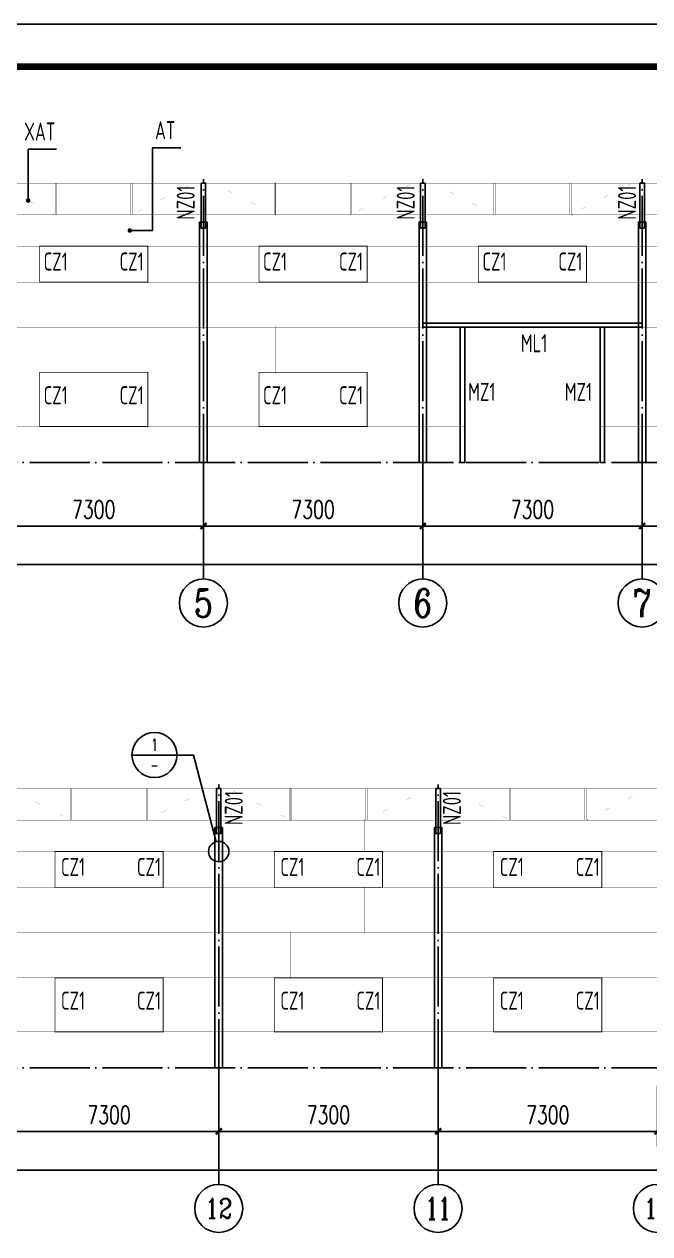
# Model space of a CAD drawing. Extents: x -89996 to 1006241, y -2176 to 440573.
# Drawn here: x 573158 to 593977, y 41553 to 81824 of the extents above; entities that cross this region are included whole.
import ezdxf
from ezdxf.enums import TextEntityAlignment as Align

# ---------------------------------------------------------------- set-up
doc = ezdxf.new("R2010")
doc.units = 0
doc.header["$LTSCALE"] = 1000
doc.header["$MEASUREMENT"] = 0
doc.linetypes.add('DOTE', pattern=[2.42, 2, -0.2, 0.02, -0.2])
doc.layers.add('_0', color=7, linetype='Continuous', lineweight=25)
for name, color, linetype in [('AXIS', 3, 'Continuous'), ('AXIS_TEXT', 7, 'Continuous'), ('DIM_IDEN', 3, 'Continuous'), ('DOTE', 1, 'DOTE'), ('GZ', 50, 'Continuous'), ('LT', 27, 'Continuous'), ('PUB_TEXT', 7, 'Continuous'), ('PUB_TITLE', 4, 'Continuous'), ('TEXT', 7, 'Continuous')]:
    doc.layers.add(name, color=color, linetype=linetype)
doc.styles.add('_TCH_AXIS', font='COMPLEX', dxfattribs={"bigfont": 'GBCBIG'})
doc.styles.add('_TCH_DIM_T3', font='SIMPLEX', dxfattribs={"width": 0.705882, "bigfont": 'GBCBIG'})
doc.styles.add('_TCH_LABEL', font='COMPLEX', dxfattribs={"bigfont": 'GBCBIG'})
doc.styles.add('COMPLEX', font='COMPLEX')
doc.styles.add('TSSD_Label', font='tssdeng.shx', dxfattribs={"width": 0.7, "bigfont": 'hztxt.shx'})
doc.styles.add('TSSD_Norm', font='tssdeng.shx', dxfattribs={"bigfont": 'hztxt.shx'})
doc.dimstyles.new('_TCH_ARCH&&200', dxfattribs={"dimtxt": 595, "dimasz": 200, "dimexe": 500, "dimexo": 600, "dimgap": 252.5, "dimtad": 1, "dimdec": 0, "dimzin": 0, "dimdsep": 46, "dimtxsty": '_TCH_DIM_T3', "dimblk": 'ARCHTICK', "dimcen": 0.09, "dimclrt": 7, "dimazin": 2, "dimtfac": 1, "dimtdec": 0, "dimtix": 1, "dimtmove": 2, "dimatfit": 3, "dimfxl": 0, "dimtolj": 1, "dimtzin": 0, "dimarcsym": 0})

# ---------------------------------------------------------------- blocks, each defined once
blk = doc.blocks.new('A$C42343755')
at = {"layer": 'DOTE', "linetype": 'DOTE'}
blk.add_line((0, -382), (0, 9436), dxfattribs=at)
at = {"layer": 'GZ'}
for points in [[(-75, 9300), (75, 9300), (75, 7800), (-75, 7800)], [(-125, 0), (-125, 8000), (125, 8000), (125, 0)]]:
    blk.add_lwpolyline(points, close=True, dxfattribs=at)
blk = doc.blocks.new('_ArchTick')
at = {"color": 0, "linetype": 'ByBlock', "const_width": 0.4}
blk.add_lwpolyline([(-0.5, -0.5), (0.5, 0.5)], dxfattribs=at)
blk = doc.blocks.new('*D2839')
at = {"layer": 'AXIS', "color": 0, "lineweight": -2, "transparency": 16777216}
for p, q in [((586932, 46478), (586932, 44462)), ((594232, 46478), (594232, 44462)), ((586932, 44962), (594232, 44962))]:
    blk.add_line(p, q, dxfattribs=at)
at = {"layer": 'Defpoints', "color": 0, "transparency": 16777216}
for p in [(586932, 47078), (594232, 47078), (594232, 44962)]:
    blk.add_point(p, dxfattribs=at)
at = {"layer": 'AXIS', "color": 0, "lineweight": -2, "transparency": 16777216, "xscale": 200, "yscale": 200, "zscale": 200, "rotation": 180}
blk.add_blockref('_ArchTick', (586932, 44962), dxfattribs=at)
at = {"layer": 'AXIS', "color": 0, "lineweight": -2, "transparency": 16777216, "xscale": 200, "yscale": 200, "zscale": 200}
blk.add_blockref('_ArchTick', (594232, 44962), dxfattribs=at)
at = {"layer": 'AXIS', "color": 7, "transparency": 16777216, "insert": (590582, 45512), "char_height": 595, "attachment_point": 5, "style": '_TCH_DIM_T3'}
blk.add_mtext('\\A1;7300', dxfattribs=at)
blk = doc.blocks.new('*D2840')
at = {"layer": 'AXIS', "color": 0, "lineweight": -2, "transparency": 16777216}
for p, q in [((579632, 46478), (579632, 44462)), ((586932, 46478), (586932, 44462)), ((579632, 44962), (586932, 44962))]:
    blk.add_line(p, q, dxfattribs=at)
at = {"layer": 'Defpoints', "color": 0, "transparency": 16777216}
for p in [(579632, 47078), (586932, 47078), (586932, 44962)]:
    blk.add_point(p, dxfattribs=at)
at = {"layer": 'AXIS', "color": 0, "lineweight": -2, "transparency": 16777216, "xscale": 200, "yscale": 200, "zscale": 200, "rotation": 180}
blk.add_blockref('_ArchTick', (579632, 44962), dxfattribs=at)
at = {"layer": 'AXIS', "color": 0, "lineweight": -2, "transparency": 16777216, "xscale": 200, "yscale": 200, "zscale": 200}
blk.add_blockref('_ArchTick', (586932, 44962), dxfattribs=at)
at = {"layer": 'AXIS', "color": 7, "transparency": 16777216, "insert": (583282, 45512), "char_height": 595, "attachment_point": 5, "style": '_TCH_DIM_T3'}
blk.add_mtext('\\A1;7300', dxfattribs=at)
blk = doc.blocks.new('*D2841')
at = {"layer": 'AXIS', "color": 0, "lineweight": -2, "transparency": 16777216}
for p, q in [((572332, 46478), (572332, 44462)), ((579632, 46478), (579632, 44462)), ((572332, 44962), (579632, 44962))]:
    blk.add_line(p, q, dxfattribs=at)
at = {"layer": 'Defpoints', "color": 0, "transparency": 16777216}
for p in [(572332, 47078), (579632, 47078), (579632, 44962)]:
    blk.add_point(p, dxfattribs=at)
at = {"layer": 'AXIS', "color": 0, "lineweight": -2, "transparency": 16777216, "xscale": 200, "yscale": 200, "zscale": 200, "rotation": 180}
blk.add_blockref('_ArchTick', (572332, 44962), dxfattribs=at)
at = {"layer": 'AXIS', "color": 0, "lineweight": -2, "transparency": 16777216, "xscale": 200, "yscale": 200, "zscale": 200}
blk.add_blockref('_ArchTick', (579632, 44962), dxfattribs=at)
at = {"layer": 'AXIS', "color": 7, "transparency": 16777216, "insert": (575982, 45512), "char_height": 595, "attachment_point": 5, "style": '_TCH_DIM_T3'}
blk.add_mtext('\\A1;7300', dxfattribs=at)
blk = doc.blocks.new('*D2843')
at = {"layer": 'AXIS', "color": 0, "lineweight": -2, "transparency": 16777216}
for p, q in [((565272, 46478), (565272, 43176)), ((644581, 46478), (644581, 43176)), ((565272, 43676), (644581, 43676))]:
    blk.add_line(p, q, dxfattribs=at)
at = {"layer": 'Defpoints', "color": 0, "transparency": 16777216}
for p in [(565272, 47078), (644581, 47078), (644581, 43676)]:
    blk.add_point(p, dxfattribs=at)
at = {"layer": 'AXIS', "color": 0, "lineweight": -2, "transparency": 16777216, "xscale": 200, "yscale": 200, "zscale": 200, "rotation": 180}
blk.add_blockref('_ArchTick', (565272, 43676), dxfattribs=at)
at = {"layer": 'AXIS', "color": 0, "lineweight": -2, "transparency": 16777216, "xscale": 200, "yscale": 200, "zscale": 200}
blk.add_blockref('_ArchTick', (644581, 43676), dxfattribs=at)
at = {"layer": 'AXIS', "color": 7, "transparency": 16777216, "insert": (604927, 44226), "char_height": 595, "attachment_point": 5, "style": '_TCH_DIM_T3'}
blk.add_mtext('\\A1;79310', dxfattribs=at)
blk = doc.blocks.new('*D2846')
at = {"layer": 'AXIS', "color": 0, "lineweight": -2, "transparency": 16777216}
for p, q in [((571821, 66633), (571821, 64617)), ((579121, 66633), (579121, 64617)), ((571821, 65117), (579121, 65117))]:
    blk.add_line(p, q, dxfattribs=at)
at = {"layer": 'Defpoints', "color": 0, "transparency": 16777216}
for p in [(571821, 67233), (579121, 67233), (579121, 65117)]:
    blk.add_point(p, dxfattribs=at)
at = {"layer": 'AXIS', "color": 0, "lineweight": -2, "transparency": 16777216, "xscale": 200, "yscale": 200, "zscale": 200, "rotation": 180}
blk.add_blockref('_ArchTick', (571821, 65117), dxfattribs=at)
at = {"layer": 'AXIS', "color": 0, "lineweight": -2, "transparency": 16777216, "xscale": 200, "yscale": 200, "zscale": 200}
blk.add_blockref('_ArchTick', (579121, 65117), dxfattribs=at)
at = {"layer": 'AXIS', "color": 7, "transparency": 16777216, "insert": (575471, 65667), "char_height": 595, "attachment_point": 5, "style": '_TCH_DIM_T3'}
blk.add_mtext('\\A1;7300', dxfattribs=at)
blk = doc.blocks.new('*D2847')
at = {"layer": 'AXIS', "color": 0, "lineweight": -2, "transparency": 16777216}
for p, q in [((579121, 66633), (579121, 64617)), ((586421, 66633), (586421, 64617)), ((579121, 65117), (586421, 65117))]:
    blk.add_line(p, q, dxfattribs=at)
at = {"layer": 'Defpoints', "color": 0, "transparency": 16777216}
for p in [(579121, 67233), (586421, 67233), (586421, 65117)]:
    blk.add_point(p, dxfattribs=at)
at = {"layer": 'AXIS', "color": 0, "lineweight": -2, "transparency": 16777216, "xscale": 200, "yscale": 200, "zscale": 200, "rotation": 180}
blk.add_blockref('_ArchTick', (579121, 65117), dxfattribs=at)
at = {"layer": 'AXIS', "color": 0, "lineweight": -2, "transparency": 16777216, "xscale": 200, "yscale": 200, "zscale": 200}
blk.add_blockref('_ArchTick', (586421, 65117), dxfattribs=at)
at = {"layer": 'AXIS', "color": 7, "transparency": 16777216, "insert": (582771, 65667), "char_height": 595, "attachment_point": 5, "style": '_TCH_DIM_T3'}
blk.add_mtext('\\A1;7300', dxfattribs=at)
blk = doc.blocks.new('*D2848')
at = {"layer": 'AXIS', "color": 0, "lineweight": -2, "transparency": 16777216}
for p, q in [((586421, 66633), (586421, 64617)), ((593721, 66633), (593721, 64617)), ((586421, 65117), (593721, 65117))]:
    blk.add_line(p, q, dxfattribs=at)
at = {"layer": 'Defpoints', "color": 0, "transparency": 16777216}
for p in [(586421, 67233), (593721, 67233), (593721, 65117)]:
    blk.add_point(p, dxfattribs=at)
at = {"layer": 'AXIS', "color": 0, "lineweight": -2, "transparency": 16777216, "xscale": 200, "yscale": 200, "zscale": 200, "rotation": 180}
blk.add_blockref('_ArchTick', (586421, 65117), dxfattribs=at)
at = {"layer": 'AXIS', "color": 0, "lineweight": -2, "transparency": 16777216, "xscale": 200, "yscale": 200, "zscale": 200}
blk.add_blockref('_ArchTick', (593721, 65117), dxfattribs=at)
at = {"layer": 'AXIS', "color": 7, "transparency": 16777216, "insert": (590071, 65667), "char_height": 595, "attachment_point": 5, "style": '_TCH_DIM_T3'}
blk.add_mtext('\\A1;7300', dxfattribs=at)
blk = doc.blocks.new('*D2849')
at = {"layer": 'AXIS', "color": 0, "lineweight": -2, "transparency": 16777216}
for p, q in [((593721, 66633), (593721, 64617)), ((601021, 66633), (601021, 64617)), ((593721, 65117), (601021, 65117))]:
    blk.add_line(p, q, dxfattribs=at)
at = {"layer": 'Defpoints', "color": 0, "transparency": 16777216}
for p in [(593721, 67233), (601021, 67233), (601021, 65117)]:
    blk.add_point(p, dxfattribs=at)
at = {"layer": 'AXIS', "color": 0, "lineweight": -2, "transparency": 16777216, "xscale": 200, "yscale": 200, "zscale": 200, "rotation": 180}
blk.add_blockref('_ArchTick', (593721, 65117), dxfattribs=at)
at = {"layer": 'AXIS', "color": 0, "lineweight": -2, "transparency": 16777216, "xscale": 200, "yscale": 200, "zscale": 200}
blk.add_blockref('_ArchTick', (601021, 65117), dxfattribs=at)
at = {"layer": 'AXIS', "color": 7, "transparency": 16777216, "insert": (597371, 65667), "char_height": 595, "attachment_point": 5, "style": '_TCH_DIM_T3'}
blk.add_mtext('\\A1;7300', dxfattribs=at)
blk = doc.blocks.new('*D2856')
at = {"layer": 'AXIS', "color": 0, "lineweight": -2, "transparency": 16777216}
for p, q in [((565272, 66633), (565272, 63331)), ((644581, 66633), (644581, 63331)), ((565272, 63831), (644581, 63831))]:
    blk.add_line(p, q, dxfattribs=at)
at = {"layer": 'Defpoints', "color": 0, "transparency": 16777216}
for p in [(565272, 67233), (644581, 67233), (644581, 63831)]:
    blk.add_point(p, dxfattribs=at)
at = {"layer": 'AXIS', "color": 0, "lineweight": -2, "transparency": 16777216, "xscale": 200, "yscale": 200, "zscale": 200, "rotation": 180}
blk.add_blockref('_ArchTick', (565272, 63831), dxfattribs=at)
at = {"layer": 'AXIS', "color": 0, "lineweight": -2, "transparency": 16777216, "xscale": 200, "yscale": 200, "zscale": 200}
blk.add_blockref('_ArchTick', (644581, 63831), dxfattribs=at)
at = {"layer": 'AXIS', "color": 7, "transparency": 16777216, "insert": (604927, 64381), "char_height": 595, "attachment_point": 5, "style": '_TCH_DIM_T3'}
blk.add_mtext('\\A1;79310', dxfattribs=at)
blk = doc.blocks.new('_AXISO')
blk.add_circle((0, 0), 0.5)
at = {"layer": 'AXIS_TEXT', "style": 'COMPLEX', "width": 1.041667}
blk.add_attdef('A', text='', height=0.56, dxfattribs=at).set_placement((-0.25, -0.28), (0.25, -0.28), align=Align.FIT)

msp = doc.modelspace()

# ---------------------------------------------------------------- linework, layer by layer
at = {"const_width": 30}
for points in [[(573671.5, 74432.83), (577271.5, 74432.83), (577271.5, 73232.83), (573671.5, 73232.83)], [(580971.5, 74432.83), (584571.5, 74432.83), (584571.5, 73232.83), (580971.5, 73232.83)], [(588271.5, 74432.83), (591871.5, 74432.83), (591871.5, 73232.83), (588271.5, 73232.83)], [(573671.5, 70232.83), (577271.5, 70232.83), (577271.5, 68432.83), (573671.5, 68432.83)], [(580971.5, 70232.83), (584571.5, 70232.83), (584571.5, 68432.83), (580971.5, 68432.83)], [(577781.67, 54277.7), (574181.67, 54277.7), (574181.67, 53077.7), (577781.67, 53077.7)], [(585081.67, 54277.7), (581481.67, 54277.7), (581481.67, 53077.7), (585081.67, 53077.7)], [(592381.67, 54277.7), (588781.67, 54277.7), (588781.67, 53077.7), (592381.67, 53077.7)], [(577781.67, 50077.7), (574181.67, 50077.7), (574181.67, 48277.7), (577781.67, 48277.7)], [(585081.67, 50077.7), (581481.67, 50077.7), (581481.67, 48277.7), (585081.67, 48277.7)], [(592381.67, 50077.7), (588781.67, 50077.7), (588781.67, 48277.7), (592381.67, 48277.7)]]:
    msp.add_lwpolyline(points, close=True, dxfattribs=at)
at = {"layer": '_0', "color": 1, "const_width": 75}
for points in [[(573253.22, 75950.81, 1), (573328.22, 75950.81, 1)], [(576635.24, 74954.79, 1), (576710.24, 74954.79, 1)]]:
    msp.add_lwpolyline(points, format="xyb", close=True, dxfattribs=at)
at = {"layer": 'AXIS', "linetype": 'ByBlock'}
for p, q in [((573292.19, 75884.79), (573292.19, 77661.78)), ((573292.19, 77661.78), (574233.75, 77661.15)), ((577424.07, 74957.8), (577424.07, 77706.69)), ((577424.07, 77706.69), (578365.63, 77706.69)), ((576610.24, 74954.79), (577424.07, 74957.8))]:
    msp.add_line(p, q, dxfattribs=at)
at = {"layer": 'AXIS', "color": 6, "linetype": 'ByBlock'}
for p, q in [((586421.5, 71872.83), (593721.5, 71872.83)), ((586421.5, 71732.83), (593721.5, 71732.83))]:
    msp.add_line(p, q, dxfattribs=at)
at = {"layer": 'AXIS'}
for p, q in [((579121.5, 67232.83), (579121.5, 63353.06)), ((586421.5, 67232.83), (586421.5, 63353.06)), ((593721.5, 67232.83), (593721.5, 63353.06)), ((579631.67, 47077.7), (579631.67, 43197.93)), ((586931.67, 47077.7), (586931.67, 43197.93))]:
    msp.add_line(p, q, dxfattribs=at)
at = {"layer": 'AXIS', "color": 3, "linetype": 'ByBlock', "const_width": 1}
for points in [[(572198.65, 76562.83), (572198.65, 76502.83), (574150.13, 75512.83), (574150.13, 75452.83)], [(574210.13, 76562.83), (574210.13, 76502.83), (574210.13, 75512.83), (574210.13, 75452.83)], [(576732.86, 76562.83), (576732.86, 76502.83), (576732.86, 75512.83), (576732.86, 75452.83)], [(578744.34, 76562.83), (578744.34, 76502.83), (576792.86, 75512.83), (576792.86, 75452.83)], [(579498.65, 76562.83), (579498.65, 76502.83), (581450.13, 75512.83), (581450.13, 75452.83)], [(581510.13, 76562.83), (581510.13, 76502.83), (581510.13, 75512.83), (581510.13, 75452.83)], [(584032.86, 76562.83), (584032.86, 76502.83), (584032.86, 75512.83), (584032.86, 75452.83)], [(586044.34, 76562.83), (586044.34, 76502.83), (584092.86, 75512.83), (584092.86, 75452.83)], [(586798.65, 76562.83), (586798.65, 76502.83), (588750.13, 75512.83), (588750.13, 75452.83)], [(588810.13, 76562.83), (588810.13, 76502.83), (588810.13, 75512.83), (588810.13, 75452.83)], [(591332.86, 76562.83), (591332.86, 76502.83), (591332.86, 75512.83), (591332.86, 75452.83)], [(593344.34, 76562.83), (593344.34, 76502.83), (591392.86, 75512.83), (591392.86, 75452.83)], [(574270.13, 75512.77), (574270.13, 75452.77), (574270.13, 74462.83), (574270.13, 74402.83)], [(576672.86, 75512.77), (576672.86, 75452.77), (576672.86, 74462.83), (576672.86, 74402.83)], [(581570.13, 75512.77), (581570.13, 75452.77), (581570.13, 74462.83), (581570.13, 74402.83)], [(583972.86, 75512.77), (583972.86, 75452.77), (583972.86, 74462.83), (583972.86, 74402.83)], [(588870.13, 75512.77), (588870.13, 75452.77), (588870.13, 74462.83), (588870.13, 74402.83)], [(591272.86, 75512.77), (591272.86, 75452.77), (591272.86, 74462.83), (591272.86, 74402.83)], [(574270.17, 73262.83), (574270.17, 73202.83), (574270.17, 71762.84), (574270.17, 71702.84)], [(576672.82, 73262.83), (576672.82, 73202.83), (576672.82, 71762.84), (576672.82, 71702.84)], [(581570.17, 73262.83), (581570.17, 73202.83), (581570.17, 71762.84), (581570.17, 71702.84)], [(583972.82, 73262.83), (583972.82, 73202.83), (583972.82, 71762.84), (583972.82, 71702.84)], [(588870.17, 73262.83), (588870.17, 73202.83), (588870.17, 71762.84), (588870.17, 71933.67)], [(591272.82, 73262.83), (591272.82, 73202.83), (591272.82, 71762.84), (591272.82, 71933.67)], [(574210.13, 71762.84), (574210.13, 71702.84), (574210.13, 70262.84), (574210.13, 70202.84)], [(576732.86, 71762.84), (576732.86, 71702.84), (576732.86, 70262.84), (576732.86, 70202.84)], [(581510.13, 71762.84), (581510.13, 71702.84), (581510.13, 70262.84), (581510.13, 70202.84)], [(584032.86, 71762.84), (584032.86, 71702.84), (584032.86, 70262.84), (584032.86, 70202.84)], [(572708.83, 56407.7), (572708.83, 56347.7), (574660.31, 55357.7), (574660.31, 55297.7)], [(574720.31, 56407.69), (574720.31, 56347.69), (574720.31, 55357.7), (574720.31, 55297.7)], [(577243.03, 56407.69), (577243.03, 56347.69), (577243.03, 55357.7), (577243.03, 55297.7)], [(579254.51, 56407.7), (579254.51, 56347.7), (577303.03, 55357.7), (577303.03, 55297.7)], [(580008.83, 56407.7), (580008.83, 56347.7), (581960.31, 55357.7), (581960.31, 55297.7)], [(582020.31, 56407.69), (582020.31, 56347.69), (582020.31, 55357.7), (582020.31, 55297.7)], [(584543.03, 56407.69), (584543.03, 56347.69), (584543.03, 55357.7), (584543.03, 55297.7)], [(586554.51, 56407.7), (586554.51, 56347.7), (584603.03, 55357.7), (584603.03, 55297.7)], [(587308.83, 56407.7), (587308.83, 56347.7), (589260.31, 55357.7), (589260.31, 55297.7)], [(589320.31, 56407.69), (589320.31, 56347.69), (589320.31, 55357.7), (589320.31, 55297.7)], [(591843.03, 56407.69), (591843.03, 56347.69), (591843.03, 55357.7), (591843.03, 55297.7)], [(593854.51, 56407.7), (593854.51, 56347.7), (591903.03, 55357.7), (591903.03, 55297.7)], [(574780.3, 55357.63), (574780.3, 55297.63), (574780.3, 54307.7), (574780.3, 54247.7)], [(577183.04, 55357.63), (577183.04, 55297.63), (577183.04, 54307.7), (577183.04, 54247.7)], [(582080.3, 55357.63), (582080.3, 55297.63), (582080.3, 54307.7), (582080.3, 54247.7)], [(584483.04, 55357.63), (584483.04, 55297.63), (584483.04, 54307.7), (584483.04, 54247.7)], [(589380.3, 55357.63), (589380.3, 55297.63), (589380.3, 54307.7), (589380.3, 54247.7)], [(591783.04, 55357.63), (591783.04, 55297.63), (591783.04, 54307.7), (591783.04, 54247.7)], [(574780.35, 53107.7), (574780.35, 53047.7), (574780.34, 51607.7), (574780.34, 51547.7)], [(577182.99, 53107.7), (577182.99, 53047.7), (577183, 51607.7), (577183, 51547.7)], [(582080.35, 53107.7), (582080.35, 53047.7), (582080.34, 51607.7), (582080.34, 51547.7)], [(584482.99, 53107.7), (584482.99, 53047.7), (584483, 51607.7), (584483, 51547.7)], [(589380.35, 53107.7), (589380.35, 53047.7), (589380.34, 51607.7), (589380.34, 51547.7)], [(591782.99, 53107.7), (591782.99, 53047.7), (591783, 51607.7), (591783, 51547.7)], [(574720.31, 51607.71), (574720.31, 51547.71), (574720.31, 50107.71), (574720.31, 50047.71)], [(577243.03, 51607.71), (577243.03, 51547.71), (577243.03, 50107.71), (577243.03, 50047.71)], [(582020.31, 51607.71), (582020.31, 51547.71), (582020.31, 50107.71), (582020.31, 50047.71)], [(584543.03, 51607.71), (584543.03, 51547.71), (584543.03, 50107.71), (584543.03, 50047.71)], [(589320.31, 51607.71), (589320.31, 51547.71), (589320.31, 50107.71), (589320.31, 50047.71)], [(591843.03, 51607.71), (591843.03, 51547.71), (591843.03, 50107.71), (591843.03, 50047.71)]]:
    msp.add_lwpolyline(points, dxfattribs=at)
at = {"layer": 'AXIS', "color": 6, "linetype": 'ByBlock', "const_width": 10}
for points in [[(574185.13, 75482.83), (574235.13, 75482.83), (574235.14, 76532.83), (574185.14, 76532.83)], [(576757.86, 75482.83), (576707.86, 75482.83), (576707.85, 76532.83), (576757.85, 76532.83)], [(581485.13, 75482.83), (581535.13, 75482.83), (581535.14, 76532.83), (581485.14, 76532.83)], [(584057.86, 75482.83), (584007.86, 75482.83), (584007.85, 76532.83), (584057.85, 76532.83)], [(588785.13, 75482.83), (588835.13, 75482.83), (588835.14, 76532.83), (588785.14, 76532.83)], [(591357.86, 75482.83), (591307.86, 75482.83), (591307.85, 76532.83), (591357.85, 76532.83)], [(574695.31, 55327.7), (574745.31, 55327.7), (574745.31, 56377.7), (574695.31, 56377.7)], [(577268.03, 55327.7), (577218.03, 55327.7), (577218.03, 56377.7), (577268.03, 56377.7)], [(581995.31, 55327.7), (582045.31, 55327.7), (582045.31, 56377.7), (581995.31, 56377.7)], [(584568.03, 55327.7), (584518.03, 55327.7), (584518.03, 56377.7), (584568.03, 56377.7)], [(589295.31, 55327.7), (589345.31, 55327.7), (589345.31, 56377.7), (589295.31, 56377.7)], [(591868.03, 55327.7), (591818.03, 55327.7), (591818.03, 56377.7), (591868.03, 56377.7)]]:
    msp.add_lwpolyline(points, close=True, dxfattribs=at)
at = {"layer": 'AXIS', "color": 6, "linetype": 'ByBlock'}
for points in [[(587671.5, 71732.83), (587821.5, 71732.83), (587821.5, 67232.83), (587671.5, 67232.83)], [(592471.5, 71732.83), (592321.5, 71732.83), (592321.5, 67232.83), (592471.5, 67232.83)]]:
    msp.add_lwpolyline(points, close=True, dxfattribs=at)
at = {"layer": 'DIM_IDEN'}
for p, q in [((578244.3, 57492.73), (576744.3, 57492.73)), ((578794.51, 57492.73), (578244.3, 57492.73)), ((579545.95, 54606.91), (578794.51, 57492.73))]:
    msp.add_line(p, q, dxfattribs=at)
for centre, radius in [((577494.3, 57492.73), 750), ((579631.67, 54277.7), 340.19)]:
    msp.add_circle(centre, radius, dxfattribs=at)
at = {"layer": 'DOTE', "linetype": 'DOTE'}
for p, q in [((561241.37, 67232.83), (645232.91, 67232.83)), ((561241.37, 47077.69), (645232.91, 47077.7))]:
    msp.add_line(p, q, dxfattribs=at)
at = {"layer": 'LT', "linetype": 'ByBlock', "const_width": 10}
for points in [[(644581.5, 76532.83), (565771.5, 76532.83)], [(644581.5, 75482.83), (565771.5, 75482.83)], [(644581.5, 74432.83), (565771.5, 74432.83)], [(644581.5, 73232.83), (565771.5, 73232.83)], [(644581.5, 71732.83), (565771.5, 71732.83)], [(587821.5, 70232.83), (565771.5, 70232.83)], [(617021.5, 70232.83), (592321.5, 70232.83)], [(587821.5, 68432.83), (565771.5, 68432.83)], [(617021.5, 68432.83), (592321.5, 68432.83)], [(565271.67, 56377.7), (644081.67, 56377.7)], [(565271.67, 55327.7), (644081.67, 55327.7)], [(565271.67, 54277.7), (644081.67, 54277.7)], [(565271.67, 53077.7), (644081.67, 53077.7)], [(565271.67, 51577.7), (644081.67, 51577.7)], [(565271.67, 50077.7), (617381.67, 50077.7)], [(565271.67, 48277.7), (617381.67, 48277.7)]]:
    msp.add_lwpolyline(points, dxfattribs=at)
at = {"layer": 'PUB_TITLE'}
msp.add_lwpolyline([(553607.21, -2176.39), (672407.21, -2176.39), (672407.21, 81823.61), (553607.21, 81823.61)], close=True, dxfattribs=at)
at = {"layer": 'PUB_TITLE', "const_width": 212.12}
msp.add_lwpolyline([(557142.57, -762.25), (557142.57, 80409.47), (670993.07, 80409.47), (670993.07, -762.25)], close=True, dxfattribs=at)

# ---------------------------------------------------------------- block references
for p in [(579121.5, 67232.83), (586421.5, 67232.83), (593721.5, 67232.83)]:
    msp.add_blockref('A$C42343755', p)
at = {"xscale": -1}
for p in [(579631.67, 47077.69), (586931.67, 47077.69)]:
    msp.add_blockref('A$C42343755', p, dxfattribs=at)
at = {"layer": 'AXIS'}
ref = msp.add_blockref('_AXISO', (579121.5, 62553.06), dxfattribs=dict(at, xscale=1600, yscale=1600, zscale=1600))
ref.add_attrib('A', '5', dxfattribs={"layer": 'AXIS_TEXT', "height": 931.9, "style": '_TCH_AXIS'}).set_placement((578810.86, 62087.12), (579432.13, 62087.12), align=Align.FIT)
ref = msp.add_blockref('_AXISO', (586421.5, 62553.06), dxfattribs=dict(at, xscale=1600, yscale=1600, zscale=1600))
ref.add_attrib('A', '6', dxfattribs={"layer": 'AXIS_TEXT', "height": 931.9, "style": '_TCH_AXIS'}).set_placement((586110.86, 62087.12), (586732.13, 62087.12), align=Align.FIT)
ref = msp.add_blockref('_AXISO', (593721.5, 62553.06), dxfattribs=dict(at, xscale=1600, yscale=1600, zscale=1600))
ref.add_attrib('A', '7', dxfattribs={"layer": 'AXIS_TEXT', "height": 931.9, "style": '_TCH_AXIS'}).set_placement((593410.86, 62087.12), (594032.13, 62087.12), align=Align.FIT)
ref = msp.add_blockref('_AXISO', (579631.67, 42397.93), dxfattribs=dict(at, xscale=1600, yscale=1600, zscale=1600))
ref.add_attrib('A', '12', dxfattribs={"layer": 'AXIS_TEXT', "height": 656.891, "style": '_TCH_AXIS'}).set_placement((579178.1, 42069.48), (580085.24, 42069.48), align=Align.FIT)
ref = msp.add_blockref('_AXISO', (586931.67, 42397.93), dxfattribs=dict(at, xscale=1600, yscale=1600, zscale=1600))
ref.add_attrib('A', '11', dxfattribs={"layer": 'AXIS_TEXT', "height": 737.525, "style": '_TCH_AXIS'}).set_placement((586510.23, 42029.16), (587353.11, 42029.16), align=Align.FIT)
ref = msp.add_blockref('_AXISO', (594231.67, 42397.93), dxfattribs=dict(at, xscale=1600, yscale=1600, zscale=1600))
ref.add_attrib('A', '10', dxfattribs={"layer": 'AXIS_TEXT', "height": 656.891, "style": '_TCH_AXIS'}).set_placement((593778.1, 42069.48), (594685.24, 42069.48), align=Align.FIT)

# ---------------------------------------------------------------- texts
at = {"layer": 'PUB_TEXT', "style": '_TCH_LABEL'}
msp.add_text('1', height=401.54, dxfattribs=at).set_placement((577408.25, 57630.14), (577580.34, 57630.14), align=Align.FIT)
at = {"layer": 'PUB_TEXT', "style": '_TCH_LABEL', "width": 0.777778}
msp.add_text('-', height=391.51, dxfattribs=at).set_placement((577363.8, 56962.4), (577624.8, 56962.4), align=Align.FIT)
at = {"layer": 'TEXT', "style": 'TSSD_Label', "width": 0.7}
for s, p in [('XAT', (574193.51, 77769.6)), ('AT', (578188.54, 77814.51))]:
    msp.add_text(s, height=600, dxfattribs=at).set_placement(p, align=Align.BOTTOM_RIGHT)
at = {"layer": 'TEXT', "style": 'TSSD_Norm', "width": 0.7}
for p in [(578833.6, 75313.96), (586154.96, 75313.96), (593518.78, 75313.96), (580433.19, 55158.83), (587689.38, 55158.83)]:
    msp.add_text('NZ01', height=600, rotation=90, dxfattribs=at).set_placement(p)
at = {"layer": 'TEXT', "style": 'TSSD_Label', "width": 0.7}
for s, p in [('CZ1', (573802.81, 73622.19)), ('CZ1', (576330.68, 73622.19)), ('CZ1', (581102.81, 73622.19)), ('CZ1', (583630.68, 73622.19)), ('CZ1', (588402.81, 73622.19)), ('CZ1', (590930.68, 73622.19)), ('ML1', (589686.3, 70902.95)), ('CZ1', (573802.81, 69171.15)), ('CZ1', (576330.68, 69171.15)), ('CZ1', (581102.81, 69171.15)), ('CZ1', (583630.68, 69171.15)), ('MZ1', (587932.48, 69283)), ('MZ1', (591148.68, 69283)), ('CZ1', (574379.41, 53467.05)), ('CZ1', (576907.28, 53467.05)), ('CZ1', (581679.41, 53467.05)), ('CZ1', (584207.28, 53467.05)), ('CZ1', (588979.41, 53467.05)), ('CZ1', (591507.28, 53467.05)), ('CZ1', (574379.41, 49016.01)), ('CZ1', (576907.28, 49016.01)), ('CZ1', (581679.41, 49016.01)), ('CZ1', (584207.28, 49016.01)), ('CZ1', (588979.41, 49016.01)), ('CZ1', (591507.28, 49016.01))]:
    msp.add_text(s, height=600, dxfattribs=at).set_placement(p)

# ---------------------------------------------------------------- dimensions: what is measured, and where the dimension line sits
at = {"layer": 'AXIS'}
for p1, p2, distance, picture, middle in [((565271.67, 67232.83), (644581.5, 67232.83), -3401.81, '*D2856', (604926.58, 64381.03)), ((571821.5, 67232.83), (579121.5, 67232.83), -2115.86, '*D2846', (575471.5, 65666.97)), ((579121.5, 67232.83), (586421.5, 67232.83), -2115.86, '*D2847', (582771.5, 65666.97)), ((586421.5, 67232.83), (593721.5, 67232.83), -2115.86, '*D2848', (590071.5, 65666.97)), ((593721.5, 67232.83), (601021.5, 67232.83), -2115.86, '*D2849', (597371.5, 65666.97)), ((565271.67, 47077.7), (644581.5, 47077.7), -3401.81, '*D2843', (604926.58, 44225.89)), ((572331.67, 47077.69), (579631.67, 47077.69), -2115.86, '*D2841', (575981.67, 45511.83)), ((579631.67, 47077.69), (586931.67, 47077.69), -2115.86, '*D2840', (583281.67, 45511.83)), ((586931.67, 47077.69), (594231.67, 47077.69), -2115.86, '*D2839', (590581.67, 45511.83))]:
    dim = msp.add_aligned_dim(p1=p1, p2=p2, distance=distance, dimstyle='_TCH_ARCH&&200', dxfattribs=at)
    dim.commit()
    dim.dimension.update_dxf_attribs({"geometry": picture, "text_midpoint": middle})

doc.saveas('drawing.dxf')
